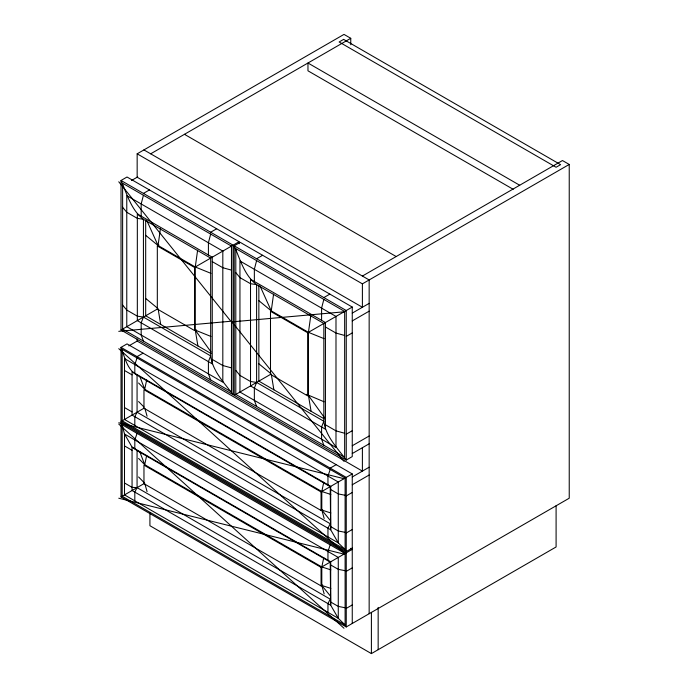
<?xml version="1.0" encoding="UTF-8"?>
<svg xmlns="http://www.w3.org/2000/svg" width="688" height="688" viewBox="0 0 688 688"><rect width="100%" height="100%" fill="white"/><g stroke="black" fill="none" stroke-linecap="round" stroke-linejoin="round"><path stroke-width="1.03" d="M160.407 228.76L158.068 245.513L195.272 266.996L210.958 273.351M197.611 250.234L195.272 266.996L195.272 330.111L197.895 345.926M273.583 294.103L271.253 310.864L308.448 332.338L324.134 338.694M311.079 411.269L308.448 395.454L308.448 332.338L310.787 315.577M146.69 379.974L144.712 389.27L321.803 491.507L330.842 494.457M146.69 455.396L144.712 464.692L321.803 566.938L330.842 569.879M323.773 482.211L321.803 491.507L321.803 510.04L324.168 518.468M323.773 557.633L321.803 566.938L321.803 585.462L324.168 593.89M143.431 195.263L141.178 203.958L141.178 216.152M210.666 234.075L208.412 242.769L208.412 254.973M256.607 260.606L254.354 269.3L254.354 281.504M323.842 299.426L321.588 308.121L321.588 320.316M137.067 357.949L134.814 364.545L134.814 373.274M137.067 433.371L134.814 439.967L134.814 448.705M330.206 469.457L327.952 476.053L327.952 484.782M330.206 544.879L327.952 551.475L327.952 560.213M352.256 623.474L352.256 473.929L127.022 343.888L121.019 347.363C124.795 357.141 127.005 369.619 137.067 375.158L137.067 412.215L134.814 416.696L134.814 425.425M137.161 153.82L362.395 283.852L362.395 307.261L137.161 177.229L137.161 153.82L344 34.4L350.76 38.304L350.76 44.737M150.672 153.82L350.76 38.304M131.468 180.514L137.695 176.919M143.431 193.414L149.434 189.948M196.132 329.612L194.523 330.541L157.32 309.058L157.32 245.951L158.928 245.023M210.666 232.234L216.668 228.76M194.523 330.541L194.523 267.426L239.08 241.703L127.022 177.005L121.019 180.48L121.019 330.016L233.069 394.714L233.069 245.169L121.019 180.48C127.005 193.982 131.064 209.935 143.431 219.291L210.666 258.112L210.666 355.894C212.575 371.288 224.374 382.777 233.069 394.714M121.019 330.016L158.068 308.628L145.684 298.446M256.607 258.757L262.618 255.291M128.802 345.901L137.695 340.766M137.067 356.625L143.07 353.159M323.842 297.577L329.844 294.103M362.395 276.051L562.474 160.536L569.234 164.441L569.234 498.207L346.253 626.94L121.019 496.908L121.019 422.785L346.253 552.817L346.253 626.94L345.109 624.953L338.272 618.314L124.502 494.896L124.502 434.008L122.163 424.771L121.019 422.785M352.256 548.052L346.253 551.518L121.019 421.477L143.869 408.294M362.395 283.852L569.234 164.441M308.448 332.338L352.256 307.046L240.207 242.348L234.195 245.822L234.195 395.368L346.253 460.057L352.256 456.591L352.256 307.046M352.256 313.117L369.155 303.365M352.256 320.918L369.155 311.165M234.195 395.368L271.253 373.971L273.876 389.795M346.253 336.389L352.256 332.923M121.019 496.908L144.712 483.225M346.253 434.18L352.256 430.714M352.256 445.755L369.155 436.003M352.256 453.555L369.155 443.803M330.206 468.132L336.208 464.667M322.663 509.55L321.055 510.479L321.055 491.946L352.256 473.929M352.256 476.965L369.155 467.212M352.256 484.765L369.155 475.012M346.253 495.928L352.256 492.462M346.253 532.985L352.256 529.519M322.663 584.972L321.055 585.901L321.055 567.368L352.256 549.351L350.476 548.319M346.253 571.35L352.256 567.884M346.253 608.407L352.256 604.941M149.924 513.042L149.924 525.727L371.4 653.6L556.093 546.969L556.093 505.74M118.766 331.324L230.824 321.244L118.766 181.778M344 311.81L231.951 321.889L344 461.356M345.109 495.265L338.272 493.915L330.704 489.555M345.109 532.323L338.272 530.981L330.704 526.612M345.109 570.687L338.272 569.337L330.704 564.977M345.109 607.753L338.272 606.403L330.704 602.034M118.766 422.785L344 478.693M118.766 498.207L344 554.124M231.469 270.126L222.817 267.727L212.248 261.629M344.654 335.469L335.993 333.069L325.433 326.972M231.469 367.908L222.817 365.517L212.248 359.42M344.654 433.259L335.993 430.86L325.433 424.763M330.842 512.981L321.803 510.04L330.507 520.73M330.842 588.403L321.803 585.462L330.507 596.152M210.958 336.466L195.272 330.111L211.087 352.067M306.59 394.379L324.134 401.809M519.681 185.244L307.966 63.012L307.966 70.812L513.179 189.295M184.461 134.315L396.176 256.547M143.921 149.915L369.155 279.956L369.155 613.722M157.32 245.951L194.523 267.426M211.147 353.58L145.684 315.783L145.684 220.031M324.323 418.923L258.86 381.126L258.86 285.374M137.067 375.158L330.206 486.665L330.704 529.786L338.272 542.892L345.109 549.531L346.253 551.518L346.253 477.395L121.019 347.363L121.019 421.477M124.502 370.497L132.062 374.865M321.055 491.946L143.964 389.7L143.964 408.233L321.055 510.479M137.067 412.215L330.206 523.723L327.952 528.203L327.952 536.932M124.502 407.563L132.062 411.931M137.067 450.58L330.206 562.087L330.704 605.208L338.272 618.314L338.272 557.426L124.502 434.008L132.062 447.114L137.067 450.58L137.067 487.637L134.814 492.118L134.814 500.855M124.502 445.919L132.062 450.287M321.055 567.368L143.964 465.122L143.964 483.655L321.055 585.901M124.502 482.985L132.062 487.353L137.067 487.637L330.206 599.145L327.952 603.625L327.952 612.363M258.86 300.673L271.253 310.864L260.141 286.182M145.684 235.33L158.068 245.513L146.965 220.839M258.86 363.789L270.427 373.292M118.766 348.661L344 552.817M118.766 424.083L344 628.239M138.598 383.01L144.712 389.27L139.81 376.388M138.598 401.543L144.033 407.107M138.598 458.432L144.712 464.692L139.81 451.81M138.598 476.965L144.033 482.529M235.803 272.62L239.949 277.617L250.518 283.714L256.607 284.634L323.842 323.455L323.842 421.245C325.759 436.631 337.55 448.12 346.253 460.057L346.253 310.512L234.195 245.822C240.181 259.324 244.24 275.286 256.607 284.634L256.607 382.425L254.354 388.161L254.354 400.364L256.607 406.453M122.619 207.277L126.773 212.274L137.333 218.371L143.431 219.291L143.431 317.082L141.178 322.818L141.178 335.022L143.431 341.11M235.803 370.411L239.949 375.407L250.518 381.505L256.607 382.425L323.842 421.245L321.588 426.981L321.588 439.176L323.842 445.274M122.619 305.068L126.773 310.064L137.333 316.162L143.431 317.082L210.666 355.894L208.412 361.639L208.412 373.833L210.666 379.931M308.448 395.454L324.272 417.41M144.979 408.732L147.077 416.223M144.979 484.163L147.077 491.653M158.249 309.686L160.7 324.452M378.159 607.409L378.159 649.696M371.4 612.372L371.4 653.6M362.395 447.707L362.395 471.108L137.161 341.076L137.161 338.943M239.08 241.703L239.08 243.776M343.622 39.388L339.124 41.985L556.093 167.253L560.6 164.656L343.622 39.388M231.469 246.098L122.619 183.249L122.619 329.096L231.469 391.945L231.469 246.098M344.654 311.44L235.803 248.592L235.803 394.439L344.654 457.288L344.654 311.44M222.817 251.094L126.773 195.641L126.773 326.697L222.817 382.15L222.817 251.094M335.993 316.437L239.949 260.984L239.949 392.04L335.993 447.492L335.993 316.437M212.248 257.192L137.333 213.942L137.333 320.599L212.248 363.849L212.248 257.192M325.433 322.534L250.518 279.285L250.518 385.942L325.433 429.2L325.433 322.534M307.699 332.768L270.496 311.294L270.496 374.41L307.699 395.884L307.699 332.768M345.109 478.057L122.163 349.341L122.163 420.824L345.109 549.531L345.109 478.057M338.272 482.004L124.502 358.586L124.502 419.474L338.272 542.892L338.272 482.004M330.704 486.373L132.062 371.692L132.062 415.105L330.704 529.786L330.704 486.373M345.109 553.479L122.163 424.771L122.163 496.246L345.109 624.953L345.109 553.479M330.704 561.795L132.062 447.114L132.062 490.527L330.704 605.208L330.704 561.795"/></g></svg>
